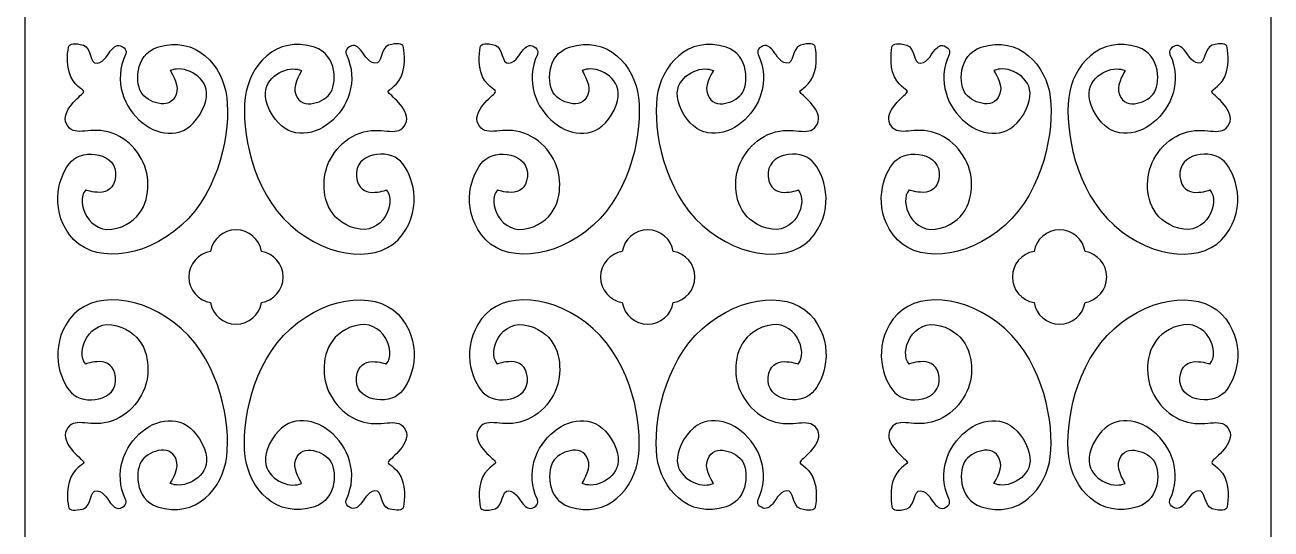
# Model space of a CAD drawing. Header units: centimetres. Extents: x -11.2 to -6.8, y -9 to 9.
# Drawn here: x -11.177 to -6.753, y -6.264 to -4.475 of the extents above; entities that cross this region are included whole.
import ezdxf

# ---------------------------------------------------------------- set-up
doc = ezdxf.new("R2010")
doc.units = ezdxf.units.CM
doc.header["$MEASUREMENT"] = 0
doc.layers.add('layer 1', color=7, linetype='Continuous')

msp = doc.modelspace()

# ---------------------------------------------------------------- linework, layer by layer
at = {"layer": 'layer 1', "color": 250, "lineweight": 30}
for points, knots in [([(-6.75346, 9.00075), (-6.75346, 9.00075), (-6.75346, -9.00021), (-6.75346, -9.00021), (-6.75346, -9.00021), (-6.75346, -9.00021), (-8.2152, -9.00021), (-8.2152, -9.00021), (-8.2152, -9.00021), (-8.2152, -9.00021), (-8.25354, -9.00021), (-8.25354, -9.00021), (-8.25354, -9.00021), (-8.25354, -9.00021), (-9.67695, -9.00021), (-9.67695, -9.00021), (-9.67695, -9.00021), (-9.67695, -9.00021), (-9.71529, -9.00021), (-9.71529, -9.00021), (-9.71529, -9.00021), (-9.71529, -9.00021), (-11.17704, -9.0002), (-11.17704, -9.0002), (-11.17704, -9.0002), (-11.17704, -9.0002), (-11.17702, 9.00077), (-11.17702, 9.00077), (-11.17702, 9.00077), (-11.17702, 9.00077), (-9.67695, 9.00077), (-9.67695, 9.00077), (-9.67695, 9.00077), (-9.67695, 9.00077), (-9.67695, 9.00075), (-9.67695, 9.00075), (-9.67695, 9.00075), (-9.67695, 9.00075), (-8.25354, 9.00075), (-8.25354, 9.00075), (-8.25354, 9.00075), (-8.25354, 9.00075), (-8.2152, 9.00075), (-8.2152, 9.00075), (-8.2152, 9.00075), (-8.2152, 9.00075), (-6.75346, 9.00075), (-6.75346, 9.00075)], [0, 0, 0, 0, 0.0769231, 0.0769231, 0.0769231, 0.0769231, 0.1538462, 0.1538462, 0.1538462, 0.1538462, 0.2307692, 0.2307692, 0.2307692, 0.2307692, 0.3076923, 0.3076923, 0.3076923, 0.3076923, 0.3846154, 0.3846154, 0.3846154, 0.3846154, 0.4615385, 0.4615385, 0.4615385, 0.4615385, 0.5384615, 0.5384615, 0.5384615, 0.5384615, 0.6153846, 0.6153846, 0.6153846, 0.6153846, 0.6923077, 0.6923077, 0.6923077, 0.6923077, 0.7692308, 0.7692308, 0.7692308, 0.7692308, 0.8461538, 0.8461538, 0.8461538, 0.8461538, 1, 1, 1, 1]), ([(-10.6609, -4.63649), (-10.6609, -4.63649), (-10.63785, -4.62583), (-10.61035, -4.63325), (-10.61035, -4.63325), (-10.55964, -4.647), (-10.49685, -4.69534), (-10.55732, -4.79477), (-10.55732, -4.79477), (-10.66037, -4.9643), (-10.90895, -4.76836), (-10.81967, -4.57893), (-10.81967, -4.57893), (-10.81967, -4.57893), (-10.81194, -4.56269), (-10.83098, -4.55181), (-10.83098, -4.55181), (-10.85002, -4.54095), (-10.86059, -4.55378), (-10.87016, -4.56268), (-10.87016, -4.56268), (-10.87967, -4.57158), (-10.89341, -4.60715), (-10.92096, -4.61008), (-10.92096, -4.61008), (-10.94847, -4.61306), (-10.93895, -4.55676), (-10.96965, -4.54688), (-10.96965, -4.54688), (-11.00034, -4.53701), (-11.01936, -4.54294), (-11.02148, -4.54986), (-11.02148, -4.54986), (-11.02364, -4.55676), (-11.03419, -4.61502), (-11.01406, -4.65848), (-11.01406, -4.65848), (-10.99397, -4.70192), (-10.96011, -4.70291), (-10.96963, -4.71474), (-10.96963, -4.71474), (-10.97915, -4.72661), (-11.05194, -4.78082), (-11.02997, -4.82535), (-11.02997, -4.82535), (-11.00456, -4.87683), (-10.95481, -4.83522), (-10.88178, -4.85399), (-10.88178, -4.85399), (-10.80543, -4.8736), (-10.75054, -4.94679), (-10.74209, -5.01394), (-10.74209, -5.01394), (-10.73362, -5.08108), (-10.75265, -5.16897), (-10.8511, -5.19664), (-10.8511, -5.19664), (-10.94952, -5.22428), (-11.00034, -5.10181), (-10.96115, -5.06034), (-10.96115, -5.06034), (-10.96115, -5.06034), (-10.8638, -5.09886), (-10.85531, -5.01295), (-10.85531, -5.01295), (-10.84687, -4.92705), (-10.96858, -4.91323), (-11.01196, -4.95864), (-11.01196, -4.95864), (-11.05537, -5.00406), (-11.09242, -5.11959), (-11.01834, -5.2203), (-11.01834, -5.2203), (-10.94425, -5.32104), (-10.76006, -5.31019), (-10.62142, -5.18577), (-10.62142, -5.18577), (-10.48279, -5.06133), (-10.44679, -4.84706), (-10.46054, -4.73253), (-10.46054, -4.73253), (-10.47432, -4.618), (-10.5707, -4.51015), (-10.70611, -4.55378), (-10.70611, -4.55378), (-10.78907, -4.58055), (-10.78652, -4.68809), (-10.76007, -4.72067), (-10.76007, -4.72067), (-10.73362, -4.75325), (-10.65099, -4.78127), (-10.63729, -4.70982), (-10.63729, -4.70982), (-10.63201, -4.68217), (-10.6609, -4.63649), (-10.6609, -4.63649)], [0, 0, 0, 0, 0.04, 0.04, 0.04, 0.04, 0.08, 0.08, 0.08, 0.08, 0.12, 0.12, 0.12, 0.12, 0.16, 0.16, 0.16, 0.16, 0.2, 0.2, 0.2, 0.2, 0.24, 0.24, 0.24, 0.24, 0.28, 0.28, 0.28, 0.28, 0.32, 0.32, 0.32, 0.32, 0.36, 0.36, 0.36, 0.36, 0.4, 0.4, 0.4, 0.4, 0.44, 0.44, 0.44, 0.44, 0.48, 0.48, 0.48, 0.48, 0.52, 0.52, 0.52, 0.52, 0.56, 0.56, 0.56, 0.56, 0.6, 0.6, 0.6, 0.6, 0.64, 0.64, 0.64, 0.64, 0.68, 0.68, 0.68, 0.68, 0.72, 0.72, 0.72, 0.72, 0.76, 0.76, 0.76, 0.76, 0.8, 0.8, 0.8, 0.8, 0.84, 0.84, 0.84, 0.84, 0.88, 0.88, 0.88, 0.88, 0.92, 0.92, 0.92, 0.92, 1, 1, 1, 1]), ([(-10.19476, -4.63649), (-10.19476, -4.63649), (-10.2178, -4.62583), (-10.24532, -4.63325), (-10.24532, -4.63325), (-10.29602, -4.647), (-10.35882, -4.69534), (-10.29834, -4.79477), (-10.29834, -4.79477), (-10.19526, -4.9643), (-9.94671, -4.76836), (-10.03601, -4.57893), (-10.03601, -4.57893), (-10.03601, -4.57893), (-10.04368, -4.56268), (-10.02465, -4.55181), (-10.02465, -4.55181), (-10.00561, -4.54095), (-9.995, -4.55378), (-9.98551, -4.56268), (-9.98551, -4.56268), (-9.97596, -4.57158), (-9.96222, -4.60712), (-9.9347, -4.61008), (-9.9347, -4.61008), (-9.90717, -4.61306), (-9.91671, -4.55676), (-9.88603, -4.54688), (-9.88603, -4.54688), (-9.85531, -4.53701), (-9.83627, -4.54294), (-9.83417, -4.54986), (-9.83417, -4.54986), (-9.83206, -4.55676), (-9.82148, -4.61502), (-9.84157, -4.65848), (-9.84157, -4.65848), (-9.86167, -4.70192), (-9.89557, -4.70291), (-9.88603, -4.71474), (-9.88603, -4.71474), (-9.87648, -4.72661), (-9.80372, -4.7808), (-9.82569, -4.82535), (-9.82569, -4.82535), (-9.85107, -4.87683), (-9.90084, -4.83521), (-9.97383, -4.85399), (-9.97383, -4.85399), (-10.05022, -4.8736), (-10.10511, -4.94679), (-10.11358, -5.01394), (-10.11358, -5.01394), (-10.12203, -5.08108), (-10.10298, -5.16897), (-10.00454, -5.19664), (-10.00454, -5.19664), (-9.90614, -5.22428), (-9.85531, -5.10182), (-9.89448, -5.06034), (-9.89448, -5.06034), (-9.89448, -5.06034), (-9.99184, -5.09886), (-10.00033, -5.01296), (-10.00033, -5.01296), (-10.00879, -4.92703), (-9.88709, -4.91323), (-9.8437, -4.95864), (-9.8437, -4.95864), (-9.80025, -5.00405), (-9.76323, -5.11959), (-9.83734, -5.2203), (-9.83734, -5.2203), (-9.91142, -5.32104), (-10.09559, -5.31019), (-10.23424, -5.18576), (-10.23424, -5.18576), (-10.37287, -5.06133), (-10.40883, -4.84706), (-10.39511, -4.73253), (-10.39511, -4.73253), (-10.38133, -4.618), (-10.28498, -4.51015), (-10.14957, -4.55378), (-10.14957, -4.55378), (-10.06655, -4.58055), (-10.06913, -4.68809), (-10.09559, -4.72067), (-10.09559, -4.72067), (-10.12202, -4.75325), (-10.20468, -4.78127), (-10.21834, -4.70982), (-10.21834, -4.70982), (-10.22366, -4.68217), (-10.19476, -4.63649), (-10.19476, -4.63649)], [0, 0, 0, 0, 0.04, 0.04, 0.04, 0.04, 0.08, 0.08, 0.08, 0.08, 0.12, 0.12, 0.12, 0.12, 0.16, 0.16, 0.16, 0.16, 0.2, 0.2, 0.2, 0.2, 0.24, 0.24, 0.24, 0.24, 0.28, 0.28, 0.28, 0.28, 0.32, 0.32, 0.32, 0.32, 0.36, 0.36, 0.36, 0.36, 0.4, 0.4, 0.4, 0.4, 0.44, 0.44, 0.44, 0.44, 0.48, 0.48, 0.48, 0.48, 0.52, 0.52, 0.52, 0.52, 0.56, 0.56, 0.56, 0.56, 0.6, 0.6, 0.6, 0.6, 0.64, 0.64, 0.64, 0.64, 0.68, 0.68, 0.68, 0.68, 0.72, 0.72, 0.72, 0.72, 0.76, 0.76, 0.76, 0.76, 0.8, 0.8, 0.8, 0.8, 0.84, 0.84, 0.84, 0.84, 0.88, 0.88, 0.88, 0.88, 0.92, 0.92, 0.92, 0.92, 1, 1, 1, 1]), ([(-9.19915, -4.6365), (-9.19915, -4.6365), (-9.1761, -4.62581), (-9.1486, -4.63327), (-9.1486, -4.63327), (-9.09788, -4.64702), (-9.0351, -4.69535), (-9.09556, -4.79479), (-9.09556, -4.79479), (-9.19864, -4.9643), (-9.4472, -4.76836), (-9.35791, -4.57896), (-9.35791, -4.57896), (-9.35791, -4.57896), (-9.35019, -4.56269), (-9.36924, -4.55183), (-9.36924, -4.55183), (-9.38829, -4.54096), (-9.39888, -4.5538), (-9.40841, -4.56269), (-9.40841, -4.56269), (-9.41793, -4.57157), (-9.43169, -4.60712), (-9.4592, -4.61009), (-9.4592, -4.61009), (-9.48673, -4.61305), (-9.4772, -4.55676), (-9.50789, -4.54689), (-9.50789, -4.54689), (-9.53859, -4.53701), (-9.55763, -4.54294), (-9.55975, -4.54985), (-9.55975, -4.54985), (-9.56187, -4.55676), (-9.57245, -4.61502), (-9.55234, -4.65847), (-9.55234, -4.65847), (-9.53224, -4.70192), (-9.49837, -4.7029), (-9.50789, -4.71475), (-9.50789, -4.71475), (-9.51742, -4.7266), (-9.5902, -4.7808), (-9.56822, -4.82535), (-9.56822, -4.82535), (-9.54282, -4.87683), (-9.49307, -4.83522), (-9.42005, -4.85398), (-9.42005, -4.85398), (-9.34367, -4.8736), (-9.28881, -4.94679), (-9.28034, -5.01394), (-9.28034, -5.01394), (-9.27187, -5.08109), (-9.29092, -5.16897), (-9.38935, -5.19662), (-9.38935, -5.19662), (-9.48778, -5.22427), (-9.53859, -5.10183), (-9.49942, -5.06036), (-9.49942, -5.06036), (-9.49942, -5.06036), (-9.40206, -5.09886), (-9.39359, -5.01296), (-9.39359, -5.01296), (-9.38512, -4.92705), (-9.50684, -4.91323), (-9.55023, -4.95865), (-9.55023, -4.95865), (-9.59362, -5.00407), (-9.63066, -5.1196), (-9.55658, -5.22032), (-9.55658, -5.22032), (-9.48249, -5.32103), (-9.29833, -5.31017), (-9.15968, -5.18576), (-9.15968, -5.18576), (-9.02103, -5.06134), (-8.98505, -4.84707), (-8.99881, -4.73253), (-8.99881, -4.73253), (-9.01257, -4.61799), (-9.10894, -4.51015), (-9.24435, -4.5538), (-9.24435, -4.5538), (-9.32735, -4.58056), (-9.32479, -4.68809), (-9.29833, -4.72068), (-9.29833, -4.72068), (-9.27187, -4.75326), (-9.18923, -4.78126), (-9.17556, -4.70982), (-9.17556, -4.70982), (-9.17027, -4.68217), (-9.19915, -4.6365), (-9.19915, -4.6365)], [0, 0, 0, 0, 0.04, 0.04, 0.04, 0.04, 0.08, 0.08, 0.08, 0.08, 0.12, 0.12, 0.12, 0.12, 0.16, 0.16, 0.16, 0.16, 0.2, 0.2, 0.2, 0.2, 0.24, 0.24, 0.24, 0.24, 0.28, 0.28, 0.28, 0.28, 0.32, 0.32, 0.32, 0.32, 0.36, 0.36, 0.36, 0.36, 0.4, 0.4, 0.4, 0.4, 0.44, 0.44, 0.44, 0.44, 0.48, 0.48, 0.48, 0.48, 0.52, 0.52, 0.52, 0.52, 0.56, 0.56, 0.56, 0.56, 0.6, 0.6, 0.6, 0.6, 0.64, 0.64, 0.64, 0.64, 0.68, 0.68, 0.68, 0.68, 0.72, 0.72, 0.72, 0.72, 0.76, 0.76, 0.76, 0.76, 0.8, 0.8, 0.8, 0.8, 0.84, 0.84, 0.84, 0.84, 0.88, 0.88, 0.88, 0.88, 0.92, 0.92, 0.92, 0.92, 1, 1, 1, 1]), ([(-8.73301, -4.6365), (-8.73301, -4.6365), (-8.75606, -4.62581), (-8.78357, -4.63327), (-8.78357, -4.63327), (-8.83429, -4.64702), (-8.89707, -4.69535), (-8.8366, -4.79479), (-8.8366, -4.79479), (-8.73353, -4.9643), (-8.48496, -4.76836), (-8.57425, -4.57896), (-8.57425, -4.57896), (-8.57425, -4.57896), (-8.58197, -4.56269), (-8.56292, -4.55183), (-8.56292, -4.55183), (-8.54387, -4.54096), (-8.53329, -4.5538), (-8.52376, -4.56269), (-8.52376, -4.56269), (-8.51423, -4.57157), (-8.50048, -4.60712), (-8.47295, -4.61009), (-8.47295, -4.61009), (-8.44544, -4.61305), (-8.45497, -4.55676), (-8.42427, -4.54689), (-8.42427, -4.54689), (-8.39358, -4.53701), (-8.37452, -4.54294), (-8.37241, -4.54985), (-8.37241, -4.54985), (-8.3703, -4.55676), (-8.35971, -4.61502), (-8.37982, -4.65847), (-8.37982, -4.65847), (-8.39993, -4.70192), (-8.4338, -4.7029), (-8.42427, -4.71475), (-8.42427, -4.71475), (-8.41474, -4.7266), (-8.34196, -4.7808), (-8.36394, -4.82535), (-8.36394, -4.82535), (-8.38935, -4.87683), (-8.43909, -4.83522), (-8.51212, -4.85398), (-8.51212, -4.85398), (-8.58849, -4.8736), (-8.64336, -4.94679), (-8.65183, -5.01394), (-8.65183, -5.01394), (-8.66029, -5.08109), (-8.64124, -5.16897), (-8.54281, -5.19662), (-8.54281, -5.19662), (-8.44438, -5.22427), (-8.39358, -5.10183), (-8.43273, -5.06036), (-8.43273, -5.06036), (-8.43273, -5.06036), (-8.53011, -5.09886), (-8.53858, -5.01296), (-8.53858, -5.01296), (-8.54704, -4.92705), (-8.42533, -4.91323), (-8.38194, -4.95865), (-8.38194, -4.95865), (-8.33854, -5.00407), (-8.3015, -5.1196), (-8.37559, -5.22032), (-8.37559, -5.22032), (-8.44967, -5.32103), (-8.63383, -5.31017), (-8.77248, -5.18576), (-8.77248, -5.18576), (-8.91113, -5.06134), (-8.94711, -4.84707), (-8.93336, -4.73253), (-8.93336, -4.73253), (-8.9196, -4.61799), (-8.82322, -4.51015), (-8.68781, -4.5538), (-8.68781, -4.5538), (-8.60482, -4.58056), (-8.60737, -4.68809), (-8.63383, -4.72068), (-8.63383, -4.72068), (-8.66029, -4.75326), (-8.74293, -4.78126), (-8.75661, -4.70982), (-8.75661, -4.70982), (-8.7619, -4.68217), (-8.73301, -4.6365), (-8.73301, -4.6365)], [0, 0, 0, 0, 0.04, 0.04, 0.04, 0.04, 0.08, 0.08, 0.08, 0.08, 0.12, 0.12, 0.12, 0.12, 0.16, 0.16, 0.16, 0.16, 0.2, 0.2, 0.2, 0.2, 0.24, 0.24, 0.24, 0.24, 0.28, 0.28, 0.28, 0.28, 0.32, 0.32, 0.32, 0.32, 0.36, 0.36, 0.36, 0.36, 0.4, 0.4, 0.4, 0.4, 0.44, 0.44, 0.44, 0.44, 0.48, 0.48, 0.48, 0.48, 0.52, 0.52, 0.52, 0.52, 0.56, 0.56, 0.56, 0.56, 0.6, 0.6, 0.6, 0.6, 0.64, 0.64, 0.64, 0.64, 0.68, 0.68, 0.68, 0.68, 0.72, 0.72, 0.72, 0.72, 0.76, 0.76, 0.76, 0.76, 0.8, 0.8, 0.8, 0.8, 0.84, 0.84, 0.84, 0.84, 0.88, 0.88, 0.88, 0.88, 0.92, 0.92, 0.92, 0.92, 1, 1, 1, 1]), ([(-7.73741, -4.6365), (-7.73741, -4.6365), (-7.71436, -4.62581), (-7.68686, -4.63327), (-7.68686, -4.63327), (-7.63614, -4.64702), (-7.57335, -4.69535), (-7.63382, -4.79479), (-7.63382, -4.79479), (-7.7369, -4.9643), (-7.98546, -4.76836), (-7.89616, -4.57896), (-7.89616, -4.57896), (-7.89616, -4.57896), (-7.88845, -4.56269), (-7.9075, -4.55183), (-7.9075, -4.55183), (-7.92655, -4.54096), (-7.93714, -4.5538), (-7.94666, -4.56269), (-7.94666, -4.56269), (-7.95619, -4.57157), (-7.96994, -4.60712), (-7.99746, -4.61009), (-7.99746, -4.61009), (-8.02498, -4.61305), (-8.01546, -4.55676), (-8.04615, -4.54689), (-8.04615, -4.54689), (-8.07684, -4.53701), (-8.09589, -4.54294), (-8.09801, -4.54985), (-8.09801, -4.54985), (-8.10013, -4.55676), (-8.11071, -4.61502), (-8.0906, -4.65847), (-8.0906, -4.65847), (-8.0705, -4.70192), (-8.03662, -4.7029), (-8.04615, -4.71475), (-8.04615, -4.71475), (-8.05568, -4.7266), (-8.12846, -4.7808), (-8.10648, -4.82535), (-8.10648, -4.82535), (-8.08107, -4.87683), (-8.03133, -4.83522), (-7.9583, -4.85398), (-7.9583, -4.85398), (-7.88193, -4.8736), (-7.82706, -4.94679), (-7.81859, -5.01394), (-7.81859, -5.01394), (-7.81013, -5.08109), (-7.82918, -5.16897), (-7.92761, -5.19662), (-7.92761, -5.19662), (-8.02604, -5.22427), (-8.07684, -5.10183), (-8.03768, -5.06036), (-8.03768, -5.06036), (-8.03768, -5.06036), (-7.94031, -5.09886), (-7.93184, -5.01296), (-7.93184, -5.01296), (-7.92337, -4.92705), (-8.04509, -4.91323), (-8.08849, -4.95865), (-8.08849, -4.95865), (-8.13188, -5.00407), (-8.16892, -5.1196), (-8.09483, -5.22032), (-8.09483, -5.22032), (-8.02075, -5.32103), (-7.83659, -5.31017), (-7.69794, -5.18576), (-7.69794, -5.18576), (-7.55929, -5.06134), (-7.52331, -4.84707), (-7.53706, -4.73253), (-7.53706, -4.73253), (-7.55082, -4.61799), (-7.64719, -4.51015), (-7.78261, -4.5538), (-7.78261, -4.5538), (-7.86561, -4.58056), (-7.86305, -4.68809), (-7.83659, -4.72068), (-7.83659, -4.72068), (-7.81013, -4.75326), (-7.72749, -4.78126), (-7.71381, -4.70982), (-7.71381, -4.70982), (-7.70852, -4.68217), (-7.73741, -4.6365), (-7.73741, -4.6365)], [0, 0, 0, 0, 0.04, 0.04, 0.04, 0.04, 0.08, 0.08, 0.08, 0.08, 0.12, 0.12, 0.12, 0.12, 0.16, 0.16, 0.16, 0.16, 0.2, 0.2, 0.2, 0.2, 0.24, 0.24, 0.24, 0.24, 0.28, 0.28, 0.28, 0.28, 0.32, 0.32, 0.32, 0.32, 0.36, 0.36, 0.36, 0.36, 0.4, 0.4, 0.4, 0.4, 0.44, 0.44, 0.44, 0.44, 0.48, 0.48, 0.48, 0.48, 0.52, 0.52, 0.52, 0.52, 0.56, 0.56, 0.56, 0.56, 0.6, 0.6, 0.6, 0.6, 0.64, 0.64, 0.64, 0.64, 0.68, 0.68, 0.68, 0.68, 0.72, 0.72, 0.72, 0.72, 0.76, 0.76, 0.76, 0.76, 0.8, 0.8, 0.8, 0.8, 0.84, 0.84, 0.84, 0.84, 0.88, 0.88, 0.88, 0.88, 0.92, 0.92, 0.92, 0.92, 1, 1, 1, 1]), ([(-7.27126, -4.6365), (-7.27126, -4.6365), (-7.29432, -4.62581), (-7.32182, -4.63327), (-7.32182, -4.63327), (-7.37254, -4.64702), (-7.43533, -4.69535), (-7.37486, -4.79479), (-7.37486, -4.79479), (-7.27178, -4.9643), (-7.02322, -4.76836), (-7.11251, -4.57896), (-7.11251, -4.57896), (-7.11251, -4.57896), (-7.12023, -4.56269), (-7.10118, -4.55183), (-7.10118, -4.55183), (-7.08213, -4.54096), (-7.07154, -4.5538), (-7.06202, -4.56269), (-7.06202, -4.56269), (-7.05249, -4.57157), (-7.03874, -4.60712), (-7.01121, -4.61009), (-7.01121, -4.61009), (-6.9837, -4.61305), (-6.99322, -4.55676), (-6.96253, -4.54689), (-6.96253, -4.54689), (-6.93183, -4.53701), (-6.91278, -4.54294), (-6.91067, -4.54985), (-6.91067, -4.54985), (-6.90855, -4.55676), (-6.89797, -4.61502), (-6.91807, -4.65847), (-6.91807, -4.65847), (-6.93818, -4.70192), (-6.97206, -4.7029), (-6.96253, -4.71475), (-6.96253, -4.71475), (-6.953, -4.7266), (-6.88022, -4.7808), (-6.9022, -4.82535), (-6.9022, -4.82535), (-6.92761, -4.87683), (-6.97735, -4.83522), (-7.05038, -4.85398), (-7.05038, -4.85398), (-7.12675, -4.8736), (-7.18161, -4.94679), (-7.19008, -5.01394), (-7.19008, -5.01394), (-7.19855, -5.08109), (-7.1795, -5.16897), (-7.08107, -5.19662), (-7.08107, -5.19662), (-6.98264, -5.22427), (-6.93183, -5.10183), (-6.97099, -5.06036), (-6.97099, -5.06036), (-6.97099, -5.06036), (-7.06837, -5.09886), (-7.07684, -5.01296), (-7.07684, -5.01296), (-7.0853, -4.92705), (-6.96359, -4.91323), (-6.92019, -4.95865), (-6.92019, -4.95865), (-6.8768, -5.00407), (-6.83975, -5.1196), (-6.91384, -5.22032), (-6.91384, -5.22032), (-6.98793, -5.32103), (-7.17209, -5.31017), (-7.31074, -5.18576), (-7.31074, -5.18576), (-7.44938, -5.06134), (-7.48537, -4.84707), (-7.47162, -4.73253), (-7.47162, -4.73253), (-7.45785, -4.61799), (-7.36148, -4.51015), (-7.22607, -4.5538), (-7.22607, -4.5538), (-7.14307, -4.58056), (-7.14563, -4.68809), (-7.17209, -4.72068), (-7.17209, -4.72068), (-7.19855, -4.75326), (-7.28119, -4.78126), (-7.29486, -4.70982), (-7.29486, -4.70982), (-7.30016, -4.68217), (-7.27126, -4.6365), (-7.27126, -4.6365)], [0, 0, 0, 0, 0.04, 0.04, 0.04, 0.04, 0.08, 0.08, 0.08, 0.08, 0.12, 0.12, 0.12, 0.12, 0.16, 0.16, 0.16, 0.16, 0.2, 0.2, 0.2, 0.2, 0.24, 0.24, 0.24, 0.24, 0.28, 0.28, 0.28, 0.28, 0.32, 0.32, 0.32, 0.32, 0.36, 0.36, 0.36, 0.36, 0.4, 0.4, 0.4, 0.4, 0.44, 0.44, 0.44, 0.44, 0.48, 0.48, 0.48, 0.48, 0.52, 0.52, 0.52, 0.52, 0.56, 0.56, 0.56, 0.56, 0.6, 0.6, 0.6, 0.6, 0.64, 0.64, 0.64, 0.64, 0.68, 0.68, 0.68, 0.68, 0.72, 0.72, 0.72, 0.72, 0.76, 0.76, 0.76, 0.76, 0.8, 0.8, 0.8, 0.8, 0.84, 0.84, 0.84, 0.84, 0.88, 0.88, 0.88, 0.88, 0.92, 0.92, 0.92, 0.92, 1, 1, 1, 1]), ([(-10.26031, -5.36944), (-10.26031, -5.41505), (-10.29365, -5.45291), (-10.33729, -5.45995), (-10.33729, -5.45995), (-10.34433, -5.50361), (-10.3822, -5.53698), (-10.42783, -5.53698), (-10.42783, -5.53698), (-10.47345, -5.53698), (-10.51129, -5.50361), (-10.51833, -5.45995), (-10.51833, -5.45995), (-10.56198, -5.4529), (-10.59536, -5.41506), (-10.59536, -5.36944), (-10.59536, -5.36944), (-10.59538, -5.32379), (-10.56198, -5.28595), (-10.51833, -5.27891), (-10.51833, -5.27891), (-10.51129, -5.23525), (-10.47345, -5.20192), (-10.42783, -5.20192), (-10.42783, -5.20192), (-10.3822, -5.20192), (-10.34435, -5.23525), (-10.33729, -5.27891), (-10.33729, -5.27891), (-10.29365, -5.28595), (-10.26031, -5.32379), (-10.26031, -5.36944)], [0, 0, 0, 0, 0.1111111, 0.1111111, 0.1111111, 0.1111111, 0.2222222, 0.2222222, 0.2222222, 0.2222222, 0.3333333, 0.3333333, 0.3333333, 0.3333333, 0.4444444, 0.4444444, 0.4444444, 0.4444444, 0.5555556, 0.5555556, 0.5555556, 0.5555556, 0.6666667, 0.6666667, 0.6666667, 0.6666667, 0.7777778, 0.7777778, 0.7777778, 0.7777778, 1, 1, 1, 1]), ([(-8.79855, -5.36943), (-8.79855, -5.41506), (-8.83191, -5.45292), (-8.87557, -5.45994), (-8.87557, -5.45994), (-8.88259, -5.5036), (-8.92045, -5.53696), (-8.96608, -5.53696), (-8.96608, -5.53696), (-9.01172, -5.53696), (-9.04956, -5.5036), (-9.05659, -5.45994), (-9.05659, -5.45994), (-9.10025, -5.45292), (-9.13361, -5.41506), (-9.13361, -5.36943), (-9.13361, -5.36943), (-9.13361, -5.32379), (-9.10025, -5.28595), (-9.05659, -5.27892), (-9.05659, -5.27892), (-9.04956, -5.23527), (-9.01172, -5.20191), (-8.96608, -5.20191), (-8.96608, -5.20191), (-8.92045, -5.20191), (-8.88259, -5.23527), (-8.87557, -5.27892), (-8.87557, -5.27892), (-8.83191, -5.28595), (-8.79855, -5.3238), (-8.79855, -5.36943)], [0, 0, 0, 0, 0.1111111, 0.1111111, 0.1111111, 0.1111111, 0.2222222, 0.2222222, 0.2222222, 0.2222222, 0.3333333, 0.3333333, 0.3333333, 0.3333333, 0.4444444, 0.4444444, 0.4444444, 0.4444444, 0.5555556, 0.5555556, 0.5555556, 0.5555556, 0.6666667, 0.6666667, 0.6666667, 0.6666667, 0.7777778, 0.7777778, 0.7777778, 0.7777778, 1, 1, 1, 1]), ([(-7.33681, -5.36943), (-7.33681, -5.41506), (-7.37017, -5.45292), (-7.41383, -5.45994), (-7.41383, -5.45994), (-7.42085, -5.5036), (-7.4587, -5.53696), (-7.50434, -5.53696), (-7.50434, -5.53696), (-7.54998, -5.53696), (-7.58782, -5.5036), (-7.59485, -5.45994), (-7.59485, -5.45994), (-7.6385, -5.45292), (-7.67187, -5.41506), (-7.67187, -5.36943), (-7.67187, -5.36943), (-7.67187, -5.32379), (-7.6385, -5.28595), (-7.59485, -5.27892), (-7.59485, -5.27892), (-7.58782, -5.23527), (-7.54998, -5.20191), (-7.50434, -5.20191), (-7.50434, -5.20191), (-7.4587, -5.20191), (-7.42085, -5.23527), (-7.41383, -5.27892), (-7.41383, -5.27892), (-7.37017, -5.28595), (-7.33681, -5.3238), (-7.33681, -5.36943)], [0, 0, 0, 0, 0.1111111, 0.1111111, 0.1111111, 0.1111111, 0.2222222, 0.2222222, 0.2222222, 0.2222222, 0.3333333, 0.3333333, 0.3333333, 0.3333333, 0.4444444, 0.4444444, 0.4444444, 0.4444444, 0.5555556, 0.5555556, 0.5555556, 0.5555556, 0.6666667, 0.6666667, 0.6666667, 0.6666667, 0.7777778, 0.7777778, 0.7777778, 0.7777778, 1, 1, 1, 1]), ([(-10.66092, -6.10238), (-10.66092, -6.10238), (-10.63785, -6.11303), (-10.61035, -6.10561), (-10.61035, -6.10561), (-10.55964, -6.09184), (-10.49685, -6.04352), (-10.55732, -5.94408), (-10.55732, -5.94408), (-10.66037, -5.77455), (-10.90895, -5.97051), (-10.81967, -6.15989), (-10.81967, -6.15989), (-10.81967, -6.15989), (-10.81194, -6.17616), (-10.83098, -6.18703), (-10.83098, -6.18703), (-10.85002, -6.19792), (-10.8606, -6.18505), (-10.87016, -6.17616), (-10.87016, -6.17616), (-10.87967, -6.16727), (-10.89343, -6.13171), (-10.92096, -6.12878), (-10.92096, -6.12878), (-10.94847, -6.12582), (-10.93895, -6.1821), (-10.96965, -6.19195), (-10.96965, -6.19195), (-11.00034, -6.20186), (-11.01936, -6.19591), (-11.02148, -6.18901), (-11.02148, -6.18901), (-11.02364, -6.1821), (-11.03419, -6.12383), (-11.01406, -6.0804), (-11.01406, -6.0804), (-10.99397, -6.03695), (-10.96011, -6.03596), (-10.96963, -6.02411), (-10.96963, -6.02411), (-10.97915, -6.01228), (-11.05194, -5.95808), (-11.02997, -5.91354), (-11.02997, -5.91354), (-11.00456, -5.86204), (-10.95481, -5.90366), (-10.88178, -5.88488), (-10.88178, -5.88488), (-10.8054, -5.86525), (-10.75054, -5.79205), (-10.74209, -5.72491), (-10.74209, -5.72491), (-10.73362, -5.65776), (-10.75265, -5.56987), (-10.8511, -5.54228), (-10.8511, -5.54228), (-10.94953, -5.51461), (-11.00034, -5.637), (-10.96115, -5.67853), (-10.96115, -5.67853), (-10.96115, -5.67853), (-10.86377, -5.64001), (-10.85531, -5.72592), (-10.85531, -5.72592), (-10.84687, -5.81182), (-10.96858, -5.82564), (-11.01196, -5.78021), (-11.01196, -5.78021), (-11.05537, -5.73478), (-11.09244, -5.61924), (-11.01834, -5.51857), (-11.01834, -5.51857), (-10.94425, -5.41783), (-10.76006, -5.4287), (-10.62146, -5.55314), (-10.62146, -5.55314), (-10.48279, -5.67753), (-10.44679, -5.8918), (-10.46053, -6.00634), (-10.46053, -6.00634), (-10.47432, -6.12088), (-10.5707, -6.22872), (-10.70611, -6.18505), (-10.70611, -6.18505), (-10.78907, -6.15831), (-10.78652, -6.05077), (-10.76007, -6.0182), (-10.76007, -6.0182), (-10.73362, -5.98558), (-10.65099, -5.95762), (-10.63729, -6.02904), (-10.63729, -6.02904), (-10.63201, -6.05668), (-10.66092, -6.10238), (-10.66092, -6.10238)], [0, 0, 0, 0, 0.04, 0.04, 0.04, 0.04, 0.08, 0.08, 0.08, 0.08, 0.12, 0.12, 0.12, 0.12, 0.16, 0.16, 0.16, 0.16, 0.2, 0.2, 0.2, 0.2, 0.24, 0.24, 0.24, 0.24, 0.28, 0.28, 0.28, 0.28, 0.32, 0.32, 0.32, 0.32, 0.36, 0.36, 0.36, 0.36, 0.4, 0.4, 0.4, 0.4, 0.44, 0.44, 0.44, 0.44, 0.48, 0.48, 0.48, 0.48, 0.52, 0.52, 0.52, 0.52, 0.56, 0.56, 0.56, 0.56, 0.6, 0.6, 0.6, 0.6, 0.64, 0.64, 0.64, 0.64, 0.68, 0.68, 0.68, 0.68, 0.72, 0.72, 0.72, 0.72, 0.76, 0.76, 0.76, 0.76, 0.8, 0.8, 0.8, 0.8, 0.84, 0.84, 0.84, 0.84, 0.88, 0.88, 0.88, 0.88, 0.92, 0.92, 0.92, 0.92, 1, 1, 1, 1]), ([(-10.19475, -6.10238), (-10.19475, -6.10238), (-10.2178, -6.11303), (-10.24532, -6.10558), (-10.24532, -6.10558), (-10.29601, -6.09184), (-10.35882, -6.04352), (-10.29835, -5.94408), (-10.29835, -5.94408), (-10.19526, -5.77455), (-9.94671, -5.97052), (-10.03601, -6.15989), (-10.03601, -6.15989), (-10.03601, -6.15989), (-10.04368, -6.17616), (-10.02465, -6.18703), (-10.02465, -6.18703), (-10.00561, -6.19792), (-9.995, -6.18505), (-9.98551, -6.17616), (-9.98551, -6.17616), (-9.97597, -6.16727), (-9.96222, -6.13175), (-9.9347, -6.12878), (-9.9347, -6.12878), (-9.90716, -6.12582), (-9.91672, -6.18213), (-9.88603, -6.19195), (-9.88603, -6.19195), (-9.85531, -6.20186), (-9.83627, -6.19591), (-9.83416, -6.18902), (-9.83416, -6.18902), (-9.83206, -6.1821), (-9.82148, -6.12383), (-9.84157, -6.0804), (-9.84157, -6.0804), (-9.86167, -6.03695), (-9.89553, -6.03596), (-9.88603, -6.02411), (-9.88603, -6.02411), (-9.87648, -6.01228), (-9.80372, -5.95808), (-9.82569, -5.91354), (-9.82569, -5.91354), (-9.85107, -5.86203), (-9.90084, -5.90366), (-9.97385, -5.88489), (-9.97385, -5.88489), (-10.05022, -5.86525), (-10.10511, -5.79205), (-10.11358, -5.72491), (-10.11358, -5.72491), (-10.12203, -5.65776), (-10.10298, -5.56987), (-10.00454, -5.54226), (-10.00454, -5.54226), (-9.90614, -5.51461), (-9.85531, -5.63704), (-9.89448, -5.67853), (-9.89448, -5.67853), (-9.89448, -5.67853), (-9.99184, -5.64), (-10.00033, -5.72593), (-10.00033, -5.72593), (-10.00879, -5.81181), (-9.88709, -5.82564), (-9.8437, -5.78021), (-9.8437, -5.78021), (-9.80029, -5.73478), (-9.76323, -5.61926), (-9.83733, -5.51857), (-9.83733, -5.51857), (-9.91142, -5.41783), (-10.09559, -5.4287), (-10.23422, -5.55313), (-10.23422, -5.55313), (-10.37287, -5.67753), (-10.40886, -5.8918), (-10.39511, -6.00634), (-10.39511, -6.00634), (-10.38133, -6.12088), (-10.28498, -6.22872), (-10.14957, -6.18505), (-10.14957, -6.18505), (-10.06655, -6.1583), (-10.06913, -6.05077), (-10.09559, -6.0182), (-10.09559, -6.0182), (-10.12203, -5.98558), (-10.20468, -5.95762), (-10.21834, -6.02904), (-10.21834, -6.02904), (-10.22366, -6.05668), (-10.19475, -6.10238), (-10.19475, -6.10238)], [0, 0, 0, 0, 0.04, 0.04, 0.04, 0.04, 0.08, 0.08, 0.08, 0.08, 0.12, 0.12, 0.12, 0.12, 0.16, 0.16, 0.16, 0.16, 0.2, 0.2, 0.2, 0.2, 0.24, 0.24, 0.24, 0.24, 0.28, 0.28, 0.28, 0.28, 0.32, 0.32, 0.32, 0.32, 0.36, 0.36, 0.36, 0.36, 0.4, 0.4, 0.4, 0.4, 0.44, 0.44, 0.44, 0.44, 0.48, 0.48, 0.48, 0.48, 0.52, 0.52, 0.52, 0.52, 0.56, 0.56, 0.56, 0.56, 0.6, 0.6, 0.6, 0.6, 0.64, 0.64, 0.64, 0.64, 0.68, 0.68, 0.68, 0.68, 0.72, 0.72, 0.72, 0.72, 0.76, 0.76, 0.76, 0.76, 0.8, 0.8, 0.8, 0.8, 0.84, 0.84, 0.84, 0.84, 0.88, 0.88, 0.88, 0.88, 0.92, 0.92, 0.92, 0.92, 1, 1, 1, 1]), ([(-9.19915, -6.10237), (-9.19915, -6.10237), (-9.1761, -6.11305), (-9.1486, -6.1056), (-9.1486, -6.1056), (-9.09788, -6.09184), (-9.0351, -6.04351), (-9.09556, -5.94408), (-9.09556, -5.94408), (-9.19864, -5.77456), (-9.4472, -5.97051), (-9.35791, -6.1599), (-9.35791, -6.1599), (-9.35791, -6.1599), (-9.35019, -6.17618), (-9.36924, -6.18704), (-9.36924, -6.18704), (-9.38829, -6.1979), (-9.39888, -6.18507), (-9.40841, -6.17618), (-9.40841, -6.17618), (-9.41793, -6.16729), (-9.43169, -6.13175), (-9.4592, -6.12878), (-9.4592, -6.12878), (-9.48673, -6.12582), (-9.4772, -6.1821), (-9.50789, -6.19197), (-9.50789, -6.19197), (-9.53859, -6.20185), (-9.55763, -6.19592), (-9.55975, -6.18901), (-9.55975, -6.18901), (-9.56187, -6.1821), (-9.57245, -6.12384), (-9.55234, -6.0804), (-9.55234, -6.0804), (-9.53224, -6.03695), (-9.49837, -6.03596), (-9.50789, -6.02411), (-9.50789, -6.02411), (-9.51742, -6.01226), (-9.5902, -5.95807), (-9.56822, -5.91352), (-9.56822, -5.91352), (-9.54282, -5.86204), (-9.49307, -5.90365), (-9.42005, -5.88488), (-9.42005, -5.88488), (-9.34367, -5.86527), (-9.28881, -5.79207), (-9.28034, -5.72492), (-9.28034, -5.72492), (-9.27187, -5.65778), (-9.29092, -5.5699), (-9.38935, -5.54224), (-9.38935, -5.54224), (-9.48778, -5.5146), (-9.53859, -5.63704), (-9.49942, -5.67852), (-9.49942, -5.67852), (-9.49942, -5.67852), (-9.40206, -5.64), (-9.39359, -5.72591), (-9.39359, -5.72591), (-9.38512, -5.81182), (-9.50684, -5.82564), (-9.55023, -5.78021), (-9.55023, -5.78021), (-9.59362, -5.73479), (-9.63066, -5.61927), (-9.55658, -5.51855), (-9.55658, -5.51855), (-9.48249, -5.41783), (-9.29833, -5.42869), (-9.15968, -5.55311), (-9.15968, -5.55311), (-9.02103, -5.67752), (-8.98505, -5.8918), (-8.99881, -6.00634), (-8.99881, -6.00634), (-9.01257, -6.12088), (-9.10894, -6.22872), (-9.24435, -6.18507), (-9.24435, -6.18507), (-9.32735, -6.15831), (-9.32479, -6.05077), (-9.29833, -6.01819), (-9.29833, -6.01819), (-9.27187, -5.9856), (-9.18923, -5.95761), (-9.17556, -6.02905), (-9.17556, -6.02905), (-9.17027, -6.0567), (-9.19915, -6.10237), (-9.19915, -6.10237)], [0, 0, 0, 0, 0.04, 0.04, 0.04, 0.04, 0.08, 0.08, 0.08, 0.08, 0.12, 0.12, 0.12, 0.12, 0.16, 0.16, 0.16, 0.16, 0.2, 0.2, 0.2, 0.2, 0.24, 0.24, 0.24, 0.24, 0.28, 0.28, 0.28, 0.28, 0.32, 0.32, 0.32, 0.32, 0.36, 0.36, 0.36, 0.36, 0.4, 0.4, 0.4, 0.4, 0.44, 0.44, 0.44, 0.44, 0.48, 0.48, 0.48, 0.48, 0.52, 0.52, 0.52, 0.52, 0.56, 0.56, 0.56, 0.56, 0.6, 0.6, 0.6, 0.6, 0.64, 0.64, 0.64, 0.64, 0.68, 0.68, 0.68, 0.68, 0.72, 0.72, 0.72, 0.72, 0.76, 0.76, 0.76, 0.76, 0.8, 0.8, 0.8, 0.8, 0.84, 0.84, 0.84, 0.84, 0.88, 0.88, 0.88, 0.88, 0.92, 0.92, 0.92, 0.92, 1, 1, 1, 1]), ([(-8.73301, -6.10237), (-8.73301, -6.10237), (-8.75606, -6.11305), (-8.78357, -6.1056), (-8.78357, -6.1056), (-8.83429, -6.09184), (-8.89707, -6.04351), (-8.8366, -5.94408), (-8.8366, -5.94408), (-8.73353, -5.77456), (-8.48496, -5.97051), (-8.57425, -6.1599), (-8.57425, -6.1599), (-8.57425, -6.1599), (-8.58197, -6.17618), (-8.56292, -6.18704), (-8.56292, -6.18704), (-8.54387, -6.1979), (-8.53329, -6.18507), (-8.52376, -6.17618), (-8.52376, -6.17618), (-8.51423, -6.16729), (-8.50048, -6.13175), (-8.47295, -6.12878), (-8.47295, -6.12878), (-8.44544, -6.12582), (-8.45497, -6.1821), (-8.42427, -6.19197), (-8.42427, -6.19197), (-8.39358, -6.20185), (-8.37452, -6.19592), (-8.37241, -6.18901), (-8.37241, -6.18901), (-8.3703, -6.1821), (-8.35971, -6.12384), (-8.37982, -6.0804), (-8.37982, -6.0804), (-8.39993, -6.03695), (-8.4338, -6.03596), (-8.42427, -6.02411), (-8.42427, -6.02411), (-8.41474, -6.01226), (-8.34196, -5.95807), (-8.36394, -5.91352), (-8.36394, -5.91352), (-8.38935, -5.86204), (-8.43909, -5.90365), (-8.51212, -5.88488), (-8.51212, -5.88488), (-8.58849, -5.86527), (-8.64336, -5.79207), (-8.65183, -5.72492), (-8.65183, -5.72492), (-8.66029, -5.65778), (-8.64124, -5.5699), (-8.54281, -5.54224), (-8.54281, -5.54224), (-8.44438, -5.5146), (-8.39358, -5.63704), (-8.43273, -5.67852), (-8.43273, -5.67852), (-8.43273, -5.67852), (-8.53011, -5.64), (-8.53858, -5.72591), (-8.53858, -5.72591), (-8.54704, -5.81182), (-8.42533, -5.82564), (-8.38194, -5.78021), (-8.38194, -5.78021), (-8.33854, -5.73479), (-8.3015, -5.61927), (-8.37559, -5.51855), (-8.37559, -5.51855), (-8.44967, -5.41783), (-8.63383, -5.42869), (-8.77248, -5.55311), (-8.77248, -5.55311), (-8.91113, -5.67752), (-8.94711, -5.8918), (-8.93336, -6.00634), (-8.93336, -6.00634), (-8.9196, -6.12088), (-8.82322, -6.22872), (-8.68781, -6.18507), (-8.68781, -6.18507), (-8.60482, -6.15831), (-8.60737, -6.05077), (-8.63383, -6.01819), (-8.63383, -6.01819), (-8.66029, -5.9856), (-8.74293, -5.95761), (-8.75661, -6.02905), (-8.75661, -6.02905), (-8.7619, -6.0567), (-8.73301, -6.10237), (-8.73301, -6.10237)], [0, 0, 0, 0, 0.04, 0.04, 0.04, 0.04, 0.08, 0.08, 0.08, 0.08, 0.12, 0.12, 0.12, 0.12, 0.16, 0.16, 0.16, 0.16, 0.2, 0.2, 0.2, 0.2, 0.24, 0.24, 0.24, 0.24, 0.28, 0.28, 0.28, 0.28, 0.32, 0.32, 0.32, 0.32, 0.36, 0.36, 0.36, 0.36, 0.4, 0.4, 0.4, 0.4, 0.44, 0.44, 0.44, 0.44, 0.48, 0.48, 0.48, 0.48, 0.52, 0.52, 0.52, 0.52, 0.56, 0.56, 0.56, 0.56, 0.6, 0.6, 0.6, 0.6, 0.64, 0.64, 0.64, 0.64, 0.68, 0.68, 0.68, 0.68, 0.72, 0.72, 0.72, 0.72, 0.76, 0.76, 0.76, 0.76, 0.8, 0.8, 0.8, 0.8, 0.84, 0.84, 0.84, 0.84, 0.88, 0.88, 0.88, 0.88, 0.92, 0.92, 0.92, 0.92, 1, 1, 1, 1]), ([(-7.73741, -6.10237), (-7.73741, -6.10237), (-7.71436, -6.11305), (-7.68686, -6.1056), (-7.68686, -6.1056), (-7.63614, -6.09184), (-7.57335, -6.04351), (-7.63382, -5.94408), (-7.63382, -5.94408), (-7.7369, -5.77456), (-7.98546, -5.97051), (-7.89616, -6.1599), (-7.89616, -6.1599), (-7.89616, -6.1599), (-7.88845, -6.17618), (-7.9075, -6.18704), (-7.9075, -6.18704), (-7.92655, -6.1979), (-7.93714, -6.18507), (-7.94666, -6.17618), (-7.94666, -6.17618), (-7.95619, -6.16729), (-7.96994, -6.13175), (-7.99746, -6.12878), (-7.99746, -6.12878), (-8.02498, -6.12582), (-8.01546, -6.1821), (-8.04615, -6.19197), (-8.04615, -6.19197), (-8.07684, -6.20185), (-8.09589, -6.19592), (-8.09801, -6.18901), (-8.09801, -6.18901), (-8.10013, -6.1821), (-8.11071, -6.12384), (-8.0906, -6.0804), (-8.0906, -6.0804), (-8.0705, -6.03695), (-8.03662, -6.03596), (-8.04615, -6.02411), (-8.04615, -6.02411), (-8.05568, -6.01226), (-8.12846, -5.95807), (-8.10648, -5.91352), (-8.10648, -5.91352), (-8.08107, -5.86204), (-8.03133, -5.90365), (-7.9583, -5.88488), (-7.9583, -5.88488), (-7.88193, -5.86527), (-7.82706, -5.79207), (-7.81859, -5.72492), (-7.81859, -5.72492), (-7.81013, -5.65778), (-7.82918, -5.5699), (-7.92761, -5.54224), (-7.92761, -5.54224), (-8.02604, -5.5146), (-8.07684, -5.63704), (-8.03768, -5.67852), (-8.03768, -5.67852), (-8.03768, -5.67852), (-7.94031, -5.64), (-7.93184, -5.72591), (-7.93184, -5.72591), (-7.92337, -5.81182), (-8.04509, -5.82564), (-8.08849, -5.78021), (-8.08849, -5.78021), (-8.13188, -5.73479), (-8.16892, -5.61927), (-8.09483, -5.51855), (-8.09483, -5.51855), (-8.02075, -5.41783), (-7.83659, -5.42869), (-7.69794, -5.55311), (-7.69794, -5.55311), (-7.55929, -5.67752), (-7.52331, -5.8918), (-7.53706, -6.00634), (-7.53706, -6.00634), (-7.55082, -6.12088), (-7.64719, -6.22872), (-7.78261, -6.18507), (-7.78261, -6.18507), (-7.86561, -6.15831), (-7.86305, -6.05077), (-7.83659, -6.01819), (-7.83659, -6.01819), (-7.81013, -5.9856), (-7.72749, -5.95761), (-7.71381, -6.02905), (-7.71381, -6.02905), (-7.70852, -6.0567), (-7.73741, -6.10237), (-7.73741, -6.10237)], [0, 0, 0, 0, 0.04, 0.04, 0.04, 0.04, 0.08, 0.08, 0.08, 0.08, 0.12, 0.12, 0.12, 0.12, 0.16, 0.16, 0.16, 0.16, 0.2, 0.2, 0.2, 0.2, 0.24, 0.24, 0.24, 0.24, 0.28, 0.28, 0.28, 0.28, 0.32, 0.32, 0.32, 0.32, 0.36, 0.36, 0.36, 0.36, 0.4, 0.4, 0.4, 0.4, 0.44, 0.44, 0.44, 0.44, 0.48, 0.48, 0.48, 0.48, 0.52, 0.52, 0.52, 0.52, 0.56, 0.56, 0.56, 0.56, 0.6, 0.6, 0.6, 0.6, 0.64, 0.64, 0.64, 0.64, 0.68, 0.68, 0.68, 0.68, 0.72, 0.72, 0.72, 0.72, 0.76, 0.76, 0.76, 0.76, 0.8, 0.8, 0.8, 0.8, 0.84, 0.84, 0.84, 0.84, 0.88, 0.88, 0.88, 0.88, 0.92, 0.92, 0.92, 0.92, 1, 1, 1, 1]), ([(-7.27126, -6.10237), (-7.27126, -6.10237), (-7.29432, -6.11305), (-7.32182, -6.1056), (-7.32182, -6.1056), (-7.37254, -6.09184), (-7.43533, -6.04351), (-7.37486, -5.94408), (-7.37486, -5.94408), (-7.27178, -5.77456), (-7.02322, -5.97051), (-7.11251, -6.1599), (-7.11251, -6.1599), (-7.11251, -6.1599), (-7.12023, -6.17618), (-7.10118, -6.18704), (-7.10118, -6.18704), (-7.08213, -6.1979), (-7.07154, -6.18507), (-7.06202, -6.17618), (-7.06202, -6.17618), (-7.05249, -6.16729), (-7.03874, -6.13175), (-7.01121, -6.12878), (-7.01121, -6.12878), (-6.9837, -6.12582), (-6.99322, -6.1821), (-6.96253, -6.19197), (-6.96253, -6.19197), (-6.93183, -6.20185), (-6.91278, -6.19592), (-6.91067, -6.18901), (-6.91067, -6.18901), (-6.90855, -6.1821), (-6.89797, -6.12384), (-6.91807, -6.0804), (-6.91807, -6.0804), (-6.93818, -6.03695), (-6.97206, -6.03596), (-6.96253, -6.02411), (-6.96253, -6.02411), (-6.953, -6.01226), (-6.88022, -5.95807), (-6.9022, -5.91352), (-6.9022, -5.91352), (-6.92761, -5.86204), (-6.97735, -5.90365), (-7.05038, -5.88488), (-7.05038, -5.88488), (-7.12675, -5.86527), (-7.18161, -5.79207), (-7.19008, -5.72492), (-7.19008, -5.72492), (-7.19855, -5.65778), (-7.1795, -5.5699), (-7.08107, -5.54224), (-7.08107, -5.54224), (-6.98264, -5.5146), (-6.93183, -5.63704), (-6.97099, -5.67852), (-6.97099, -5.67852), (-6.97099, -5.67852), (-7.06837, -5.64), (-7.07684, -5.72591), (-7.07684, -5.72591), (-7.0853, -5.81182), (-6.96359, -5.82564), (-6.92019, -5.78021), (-6.92019, -5.78021), (-6.8768, -5.73479), (-6.83975, -5.61927), (-6.91384, -5.51855), (-6.91384, -5.51855), (-6.98793, -5.41783), (-7.17209, -5.42869), (-7.31074, -5.55311), (-7.31074, -5.55311), (-7.44938, -5.67752), (-7.48537, -5.8918), (-7.47162, -6.00634), (-7.47162, -6.00634), (-7.45785, -6.12088), (-7.36148, -6.22872), (-7.22607, -6.18507), (-7.22607, -6.18507), (-7.14307, -6.15831), (-7.14563, -6.05077), (-7.17209, -6.01819), (-7.17209, -6.01819), (-7.19855, -5.9856), (-7.28119, -5.95761), (-7.29486, -6.02905), (-7.29486, -6.02905), (-7.30016, -6.0567), (-7.27126, -6.10237), (-7.27126, -6.10237)], [0, 0, 0, 0, 0.04, 0.04, 0.04, 0.04, 0.08, 0.08, 0.08, 0.08, 0.12, 0.12, 0.12, 0.12, 0.16, 0.16, 0.16, 0.16, 0.2, 0.2, 0.2, 0.2, 0.24, 0.24, 0.24, 0.24, 0.28, 0.28, 0.28, 0.28, 0.32, 0.32, 0.32, 0.32, 0.36, 0.36, 0.36, 0.36, 0.4, 0.4, 0.4, 0.4, 0.44, 0.44, 0.44, 0.44, 0.48, 0.48, 0.48, 0.48, 0.52, 0.52, 0.52, 0.52, 0.56, 0.56, 0.56, 0.56, 0.6, 0.6, 0.6, 0.6, 0.64, 0.64, 0.64, 0.64, 0.68, 0.68, 0.68, 0.68, 0.72, 0.72, 0.72, 0.72, 0.76, 0.76, 0.76, 0.76, 0.8, 0.8, 0.8, 0.8, 0.84, 0.84, 0.84, 0.84, 0.88, 0.88, 0.88, 0.88, 0.92, 0.92, 0.92, 0.92, 1, 1, 1, 1])]:
    msp.add_open_spline(points, degree=3, knots=knots, dxfattribs=at)

doc.saveas('drawing.dxf')
